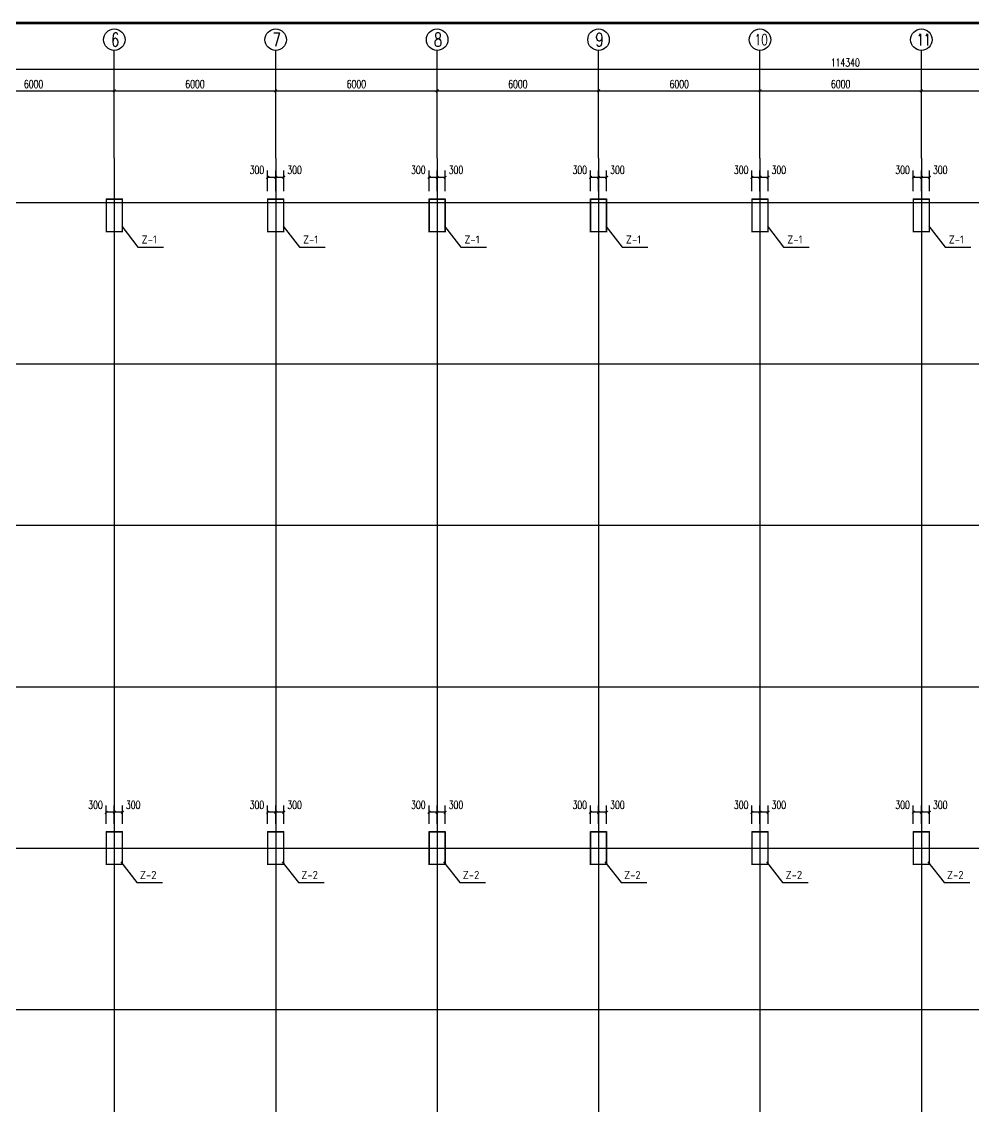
# Model space of a CAD drawing. Extents: x -73672 to 366960, y -527333 to 140666.
# Drawn here: x 214822 to 250194, y -59486 to -19168 of the extents above; entities that cross this region are included whole.
import ezdxf
from ezdxf.enums import TextEntityAlignment as Align

# ---------------------------------------------------------------- set-up
doc = ezdxf.new("R2010")
doc.units = 0
doc.header["$LTSCALE"] = 1000
doc.header["$MEASUREMENT"] = 0
for name, color, linetype in [('AXIS', 3, 'Continuous'), ('AXIS_TEXT', 7, 'Continuous'), ('COLUMN', 9, 'Continuous'), ('NUM', 3, 'Continuous'), ('PUB_TITLE', 4, 'Continuous'), ('建-尺寸', 3, 'Continuous')]:
    doc.layers.add(name, color=color, linetype=linetype)
doc.styles.add('_TCH_AXIS', font='COMPLEX', dxfattribs={"bigfont": 'GBCBIG'})
doc.styles.add('_TCH_DIM_T3', font='SIMPLEX', dxfattribs={"width": 0.705882, "bigfont": 'GBCBIG'})
doc.styles.add('A-DIM_T3', font='SIMPLEX', dxfattribs={"width": 0.705882, "bigfont": 'GBCBIG'})
doc.styles.add('COMPLEX', font='COMPLEX', dxfattribs={"bigfont": 'Tssdchn.shx'})
doc.styles.add('TSSD_Norm', font='Tssdeng.shx', dxfattribs={"bigfont": 'hztxt.shx'})
doc.dimstyles.new('_TCH_ARCH-100', dxfattribs={"dimtxt": 297.5, "dimasz": 100, "dimexe": 250, "dimexo": 300, "dimgap": 100, "dimtad": 1, "dimdec": 0, "dimzin": 0, "dimdsep": 46, "dimtxsty": '_TCH_DIM_T3', "dimblk": 'ARCHTICK', "dimcen": 0.09, "dimclrt": 7, "dimazin": 2, "dimtfac": 1, "dimtdec": 0, "dimtix": 1, "dimtmove": 2, "dimatfit": 3, "dimfxl": 0, "dimtolj": 1, "dimtzin": 0, "dimarcsym": 0})
doc.dimstyles.new('A-DIM-100', dxfattribs={"dimtxt": 297.5, "dimasz": 100, "dimexe": 250, "dimexo": 300, "dimgap": 100, "dimtad": 1, "dimdec": 0, "dimzin": 0, "dimdsep": 46, "dimtxsty": 'A-DIM_T3', "dimblk": 'ARCHTICK', "dimcen": 0.09, "dimclrt": 7, "dimazin": 2, "dimtfac": 1, "dimtdec": 0, "dimtix": 1, "dimtmove": 2, "dimatfit": 3, "dimfxl": 0, "dimtolj": 1, "dimtzin": 0, "dimarcsym": 0})

# ---------------------------------------------------------------- blocks, each defined once
blk = doc.blocks.new('_AXISO')
blk.add_circle((0, 0), 0.5)
at = {"layer": 'AXIS_TEXT', "style": 'COMPLEX'}
blk.add_attdef('A', text='', height=0.56, dxfattribs=at).set_placement((-0.25, -0.28), (0.25, -0.28), align=Align.FIT)
blk = doc.blocks.new('_ArchTick')
at = {"color": 0, "linetype": 'ByBlock', "const_width": 0.4}
blk.add_lwpolyline([(-0.5, -0.5), (0.5, 0.5)], dxfattribs=at)
blk = doc.blocks.new('*D8260')
at = {"layer": 'AXIS', "color": 0, "lineweight": -2}
for p, q in [((188264, -23937), (188264, -20687)), ((188264, -20937), (302604, -20937)), ((302604, -23937), (302604, -20687))]:
    blk.add_line(p, q, dxfattribs=at)
at = {"layer": 'Defpoints', "color": 0}
for p in [(302604, -20937), (188264, -24237), (302604, -24237)]:
    blk.add_point(p, dxfattribs=at)
at = {"layer": 'AXIS', "color": 0, "linetype": 'ByBlock', "lineweight": -2, "xscale": 100, "yscale": 100, "zscale": 100, "rotation": 180}
blk.add_blockref('_ArchTick', (188264, -20937), dxfattribs=at)
at = {"layer": 'AXIS', "color": 0, "linetype": 'ByBlock', "lineweight": -2, "xscale": 100, "yscale": 100, "zscale": 100}
blk.add_blockref('_ArchTick', (302604, -20937), dxfattribs=at)
at = {"layer": 'AXIS', "color": 7, "insert": (245434, -20688), "char_height": 297.5, "attachment_point": 5, "style": '_TCH_DIM_T3'}
blk.add_mtext('\\A1;114340', dxfattribs=at)
blk = doc.blocks.new('*D8265')
at = {"layer": 'AXIS', "color": 0, "lineweight": -2}
for p, q in [((212264, -23937), (212264, -21487)), ((212264, -21737), (218264, -21737)), ((218264, -23937), (218264, -21487))]:
    blk.add_line(p, q, dxfattribs=at)
at = {"layer": 'Defpoints', "color": 0}
for p in [(218264, -21737), (212264, -24237), (218264, -24237)]:
    blk.add_point(p, dxfattribs=at)
at = {"layer": 'AXIS', "color": 0, "linetype": 'ByBlock', "lineweight": -2, "xscale": 100, "yscale": 100, "zscale": 100, "rotation": 180}
blk.add_blockref('_ArchTick', (212264, -21737), dxfattribs=at)
at = {"layer": 'AXIS', "color": 0, "linetype": 'ByBlock', "lineweight": -2, "xscale": 100, "yscale": 100, "zscale": 100}
blk.add_blockref('_ArchTick', (218264, -21737), dxfattribs=at)
at = {"layer": 'AXIS', "color": 7, "insert": (215264, -21488), "char_height": 297.5, "attachment_point": 5, "style": '_TCH_DIM_T3'}
blk.add_mtext('\\A1;6000', dxfattribs=at)
blk = doc.blocks.new('*D8266')
at = {"layer": 'AXIS', "color": 0, "lineweight": -2}
for p, q in [((218264, -23937), (218264, -21487)), ((218264, -21737), (224264, -21737)), ((224264, -23937), (224264, -21487))]:
    blk.add_line(p, q, dxfattribs=at)
at = {"layer": 'Defpoints', "color": 0}
for p in [(224264, -21737), (218264, -24237), (224264, -24237)]:
    blk.add_point(p, dxfattribs=at)
at = {"layer": 'AXIS', "color": 0, "linetype": 'ByBlock', "lineweight": -2, "xscale": 100, "yscale": 100, "zscale": 100, "rotation": 180}
blk.add_blockref('_ArchTick', (218264, -21737), dxfattribs=at)
at = {"layer": 'AXIS', "color": 0, "linetype": 'ByBlock', "lineweight": -2, "xscale": 100, "yscale": 100, "zscale": 100}
blk.add_blockref('_ArchTick', (224264, -21737), dxfattribs=at)
at = {"layer": 'AXIS', "color": 7, "insert": (221264, -21488), "char_height": 297.5, "attachment_point": 5, "style": '_TCH_DIM_T3'}
blk.add_mtext('\\A1;6000', dxfattribs=at)
blk = doc.blocks.new('*D8267')
at = {"layer": 'AXIS', "color": 0, "lineweight": -2}
for p, q in [((224264, -23937), (224264, -21487)), ((224264, -21737), (230264, -21737)), ((230264, -23937), (230264, -21487))]:
    blk.add_line(p, q, dxfattribs=at)
at = {"layer": 'Defpoints', "color": 0}
for p in [(230264, -21737), (224264, -24237), (230264, -24237)]:
    blk.add_point(p, dxfattribs=at)
at = {"layer": 'AXIS', "color": 0, "linetype": 'ByBlock', "lineweight": -2, "xscale": 100, "yscale": 100, "zscale": 100, "rotation": 180}
blk.add_blockref('_ArchTick', (224264, -21737), dxfattribs=at)
at = {"layer": 'AXIS', "color": 0, "linetype": 'ByBlock', "lineweight": -2, "xscale": 100, "yscale": 100, "zscale": 100}
blk.add_blockref('_ArchTick', (230264, -21737), dxfattribs=at)
at = {"layer": 'AXIS', "color": 7, "insert": (227264, -21488), "char_height": 297.5, "attachment_point": 5, "style": '_TCH_DIM_T3'}
blk.add_mtext('\\A1;6000', dxfattribs=at)
blk = doc.blocks.new('*D8268')
at = {"layer": 'AXIS', "color": 0, "lineweight": -2}
for p, q in [((230264, -23937), (230264, -21487)), ((230264, -21737), (236264, -21737)), ((236264, -23937), (236264, -21487))]:
    blk.add_line(p, q, dxfattribs=at)
at = {"layer": 'Defpoints', "color": 0}
for p in [(236264, -21737), (230264, -24237), (236264, -24237)]:
    blk.add_point(p, dxfattribs=at)
at = {"layer": 'AXIS', "color": 0, "linetype": 'ByBlock', "lineweight": -2, "xscale": 100, "yscale": 100, "zscale": 100, "rotation": 180}
blk.add_blockref('_ArchTick', (230264, -21737), dxfattribs=at)
at = {"layer": 'AXIS', "color": 0, "linetype": 'ByBlock', "lineweight": -2, "xscale": 100, "yscale": 100, "zscale": 100}
blk.add_blockref('_ArchTick', (236264, -21737), dxfattribs=at)
at = {"layer": 'AXIS', "color": 7, "insert": (233264, -21488), "char_height": 297.5, "attachment_point": 5, "style": '_TCH_DIM_T3'}
blk.add_mtext('\\A1;6000', dxfattribs=at)
blk = doc.blocks.new('*D8269')
at = {"layer": 'AXIS', "color": 0, "lineweight": -2}
for p, q in [((236264, -23937), (236264, -21487)), ((236264, -21737), (242264, -21737)), ((242264, -23937), (242264, -21487))]:
    blk.add_line(p, q, dxfattribs=at)
at = {"layer": 'Defpoints', "color": 0}
for p in [(242264, -21737), (236264, -24237), (242264, -24237)]:
    blk.add_point(p, dxfattribs=at)
at = {"layer": 'AXIS', "color": 0, "linetype": 'ByBlock', "lineweight": -2, "xscale": 100, "yscale": 100, "zscale": 100, "rotation": 180}
blk.add_blockref('_ArchTick', (236264, -21737), dxfattribs=at)
at = {"layer": 'AXIS', "color": 0, "linetype": 'ByBlock', "lineweight": -2, "xscale": 100, "yscale": 100, "zscale": 100}
blk.add_blockref('_ArchTick', (242264, -21737), dxfattribs=at)
at = {"layer": 'AXIS', "color": 7, "insert": (239264, -21488), "char_height": 297.5, "attachment_point": 5, "style": '_TCH_DIM_T3'}
blk.add_mtext('\\A1;6000', dxfattribs=at)
blk = doc.blocks.new('*D8270')
at = {"layer": 'AXIS', "color": 0, "lineweight": -2}
for p, q in [((242264, -23937), (242264, -21487)), ((242264, -21737), (248264, -21737)), ((248264, -23937), (248264, -21487))]:
    blk.add_line(p, q, dxfattribs=at)
at = {"layer": 'Defpoints', "color": 0}
for p in [(248264, -21737), (242264, -24237), (248264, -24237)]:
    blk.add_point(p, dxfattribs=at)
at = {"layer": 'AXIS', "color": 0, "linetype": 'ByBlock', "lineweight": -2, "xscale": 100, "yscale": 100, "zscale": 100, "rotation": 180}
blk.add_blockref('_ArchTick', (242264, -21737), dxfattribs=at)
at = {"layer": 'AXIS', "color": 0, "linetype": 'ByBlock', "lineweight": -2, "xscale": 100, "yscale": 100, "zscale": 100}
blk.add_blockref('_ArchTick', (248264, -21737), dxfattribs=at)
at = {"layer": 'AXIS', "color": 7, "insert": (245264, -21488), "char_height": 297.5, "attachment_point": 5, "style": '_TCH_DIM_T3'}
blk.add_mtext('\\A1;6000', dxfattribs=at)
blk = doc.blocks.new('*D8271')
at = {"layer": 'AXIS', "color": 0, "lineweight": -2}
for p, q in [((248264, -23937), (248264, -21487)), ((248264, -21737), (254264, -21737)), ((254264, -23937), (254264, -21487))]:
    blk.add_line(p, q, dxfattribs=at)
at = {"layer": 'Defpoints', "color": 0}
for p in [(254264, -21737), (248264, -24237), (254264, -24237)]:
    blk.add_point(p, dxfattribs=at)
at = {"layer": 'AXIS', "color": 0, "linetype": 'ByBlock', "lineweight": -2, "xscale": 100, "yscale": 100, "zscale": 100, "rotation": 180}
blk.add_blockref('_ArchTick', (248264, -21737), dxfattribs=at)
at = {"layer": 'AXIS', "color": 0, "linetype": 'ByBlock', "lineweight": -2, "xscale": 100, "yscale": 100, "zscale": 100}
blk.add_blockref('_ArchTick', (254264, -21737), dxfattribs=at)
at = {"layer": 'AXIS', "color": 7, "insert": (251264, -21488), "char_height": 297.5, "attachment_point": 5, "style": '_TCH_DIM_T3'}
blk.add_mtext('\\A1;6000', dxfattribs=at)
blk = doc.blocks.new('*D8335')
at = {"layer": 'Defpoints', "color": 0}
for p in [(230264, -24952), (229964, -25769), (230264, -25769)]:
    blk.add_point(p, dxfattribs=at)
at = {"layer": '建-尺寸', "color": 0, "lineweight": -2}
for p, q in [((229964, -25469), (229964, -24702)), ((229964, -24952), (230264, -24952)), ((230264, -25469), (230264, -24702))]:
    blk.add_line(p, q, dxfattribs=at)
at = {"layer": '建-尺寸', "color": 0, "linetype": 'ByBlock', "lineweight": -2, "xscale": 100, "yscale": 100, "zscale": 100, "rotation": 180}
blk.add_blockref('_ArchTick', (229964, -24952), dxfattribs=at)
at = {"layer": '建-尺寸', "color": 0, "linetype": 'ByBlock', "lineweight": -2, "xscale": 100, "yscale": 100, "zscale": 100}
blk.add_blockref('_ArchTick', (230264, -24952), dxfattribs=at)
at = {"layer": '建-尺寸', "color": 7, "insert": (229564, -24677), "char_height": 297.5, "attachment_point": 5, "style": 'A-DIM_T3'}
blk.add_mtext('\\A1;300', dxfattribs=at)
blk = doc.blocks.new('*D8336')
at = {"layer": 'Defpoints', "color": 0}
for p in [(230564, -24952), (230264, -25769), (230564, -25769)]:
    blk.add_point(p, dxfattribs=at)
at = {"layer": '建-尺寸', "color": 0, "lineweight": -2}
for p, q in [((230264, -25469), (230264, -24702)), ((230264, -24952), (230564, -24952)), ((230564, -25469), (230564, -24702))]:
    blk.add_line(p, q, dxfattribs=at)
at = {"layer": '建-尺寸', "color": 0, "linetype": 'ByBlock', "lineweight": -2, "xscale": 100, "yscale": 100, "zscale": 100, "rotation": 180}
blk.add_blockref('_ArchTick', (230264, -24952), dxfattribs=at)
at = {"layer": '建-尺寸', "color": 0, "linetype": 'ByBlock', "lineweight": -2, "xscale": 100, "yscale": 100, "zscale": 100}
blk.add_blockref('_ArchTick', (230564, -24952), dxfattribs=at)
at = {"layer": '建-尺寸', "color": 7, "insert": (230964, -24677), "char_height": 297.5, "attachment_point": 5, "style": 'A-DIM_T3'}
blk.add_mtext('\\A1;300', dxfattribs=at)
blk = doc.blocks.new('*D8337')
at = {"layer": 'Defpoints', "color": 0}
for p in [(224264, -24952), (223964, -25769), (224264, -25769)]:
    blk.add_point(p, dxfattribs=at)
at = {"layer": '建-尺寸', "color": 0, "lineweight": -2}
for p, q in [((223964, -25469), (223964, -24702)), ((223964, -24952), (224264, -24952)), ((224264, -25469), (224264, -24702))]:
    blk.add_line(p, q, dxfattribs=at)
at = {"layer": '建-尺寸', "color": 0, "linetype": 'ByBlock', "lineweight": -2, "xscale": 100, "yscale": 100, "zscale": 100, "rotation": 180}
blk.add_blockref('_ArchTick', (223964, -24952), dxfattribs=at)
at = {"layer": '建-尺寸', "color": 0, "linetype": 'ByBlock', "lineweight": -2, "xscale": 100, "yscale": 100, "zscale": 100}
blk.add_blockref('_ArchTick', (224264, -24952), dxfattribs=at)
at = {"layer": '建-尺寸', "color": 7, "insert": (223564, -24677), "char_height": 297.5, "attachment_point": 5, "style": 'A-DIM_T3'}
blk.add_mtext('\\A1;300', dxfattribs=at)
blk = doc.blocks.new('*D8338')
at = {"layer": 'Defpoints', "color": 0}
for p in [(224564, -24952), (224264, -25769), (224564, -25769)]:
    blk.add_point(p, dxfattribs=at)
at = {"layer": '建-尺寸', "color": 0, "lineweight": -2}
for p, q in [((224264, -25469), (224264, -24702)), ((224264, -24952), (224564, -24952)), ((224564, -25469), (224564, -24702))]:
    blk.add_line(p, q, dxfattribs=at)
at = {"layer": '建-尺寸', "color": 0, "linetype": 'ByBlock', "lineweight": -2, "xscale": 100, "yscale": 100, "zscale": 100, "rotation": 180}
blk.add_blockref('_ArchTick', (224264, -24952), dxfattribs=at)
at = {"layer": '建-尺寸', "color": 0, "linetype": 'ByBlock', "lineweight": -2, "xscale": 100, "yscale": 100, "zscale": 100}
blk.add_blockref('_ArchTick', (224564, -24952), dxfattribs=at)
at = {"layer": '建-尺寸', "color": 7, "insert": (224964, -24677), "char_height": 297.5, "attachment_point": 5, "style": 'A-DIM_T3'}
blk.add_mtext('\\A1;300', dxfattribs=at)
blk = doc.blocks.new('*D8339')
at = {"layer": 'Defpoints', "color": 0}
for p in [(236264, -24952), (235964, -25769), (236264, -25769)]:
    blk.add_point(p, dxfattribs=at)
at = {"layer": '建-尺寸', "color": 0, "lineweight": -2}
for p, q in [((235964, -25469), (235964, -24702)), ((235964, -24952), (236264, -24952)), ((236264, -25469), (236264, -24702))]:
    blk.add_line(p, q, dxfattribs=at)
at = {"layer": '建-尺寸', "color": 0, "linetype": 'ByBlock', "lineweight": -2, "xscale": 100, "yscale": 100, "zscale": 100, "rotation": 180}
blk.add_blockref('_ArchTick', (235964, -24952), dxfattribs=at)
at = {"layer": '建-尺寸', "color": 0, "linetype": 'ByBlock', "lineweight": -2, "xscale": 100, "yscale": 100, "zscale": 100}
blk.add_blockref('_ArchTick', (236264, -24952), dxfattribs=at)
at = {"layer": '建-尺寸', "color": 7, "insert": (235564, -24677), "char_height": 297.5, "attachment_point": 5, "style": 'A-DIM_T3'}
blk.add_mtext('\\A1;300', dxfattribs=at)
blk = doc.blocks.new('*D8340')
at = {"layer": 'Defpoints', "color": 0}
for p in [(236564, -24952), (236264, -25769), (236564, -25769)]:
    blk.add_point(p, dxfattribs=at)
at = {"layer": '建-尺寸', "color": 0, "lineweight": -2}
for p, q in [((236264, -25469), (236264, -24702)), ((236264, -24952), (236564, -24952)), ((236564, -25469), (236564, -24702))]:
    blk.add_line(p, q, dxfattribs=at)
at = {"layer": '建-尺寸', "color": 0, "linetype": 'ByBlock', "lineweight": -2, "xscale": 100, "yscale": 100, "zscale": 100, "rotation": 180}
blk.add_blockref('_ArchTick', (236264, -24952), dxfattribs=at)
at = {"layer": '建-尺寸', "color": 0, "linetype": 'ByBlock', "lineweight": -2, "xscale": 100, "yscale": 100, "zscale": 100}
blk.add_blockref('_ArchTick', (236564, -24952), dxfattribs=at)
at = {"layer": '建-尺寸', "color": 7, "insert": (236964, -24677), "char_height": 297.5, "attachment_point": 5, "style": 'A-DIM_T3'}
blk.add_mtext('\\A1;300', dxfattribs=at)
blk = doc.blocks.new('*D8341')
at = {"layer": 'Defpoints', "color": 0}
for p in [(248264, -24952), (247964, -25769), (248264, -25769)]:
    blk.add_point(p, dxfattribs=at)
at = {"layer": '建-尺寸', "color": 0, "lineweight": -2}
for p, q in [((247964, -25469), (247964, -24702)), ((247964, -24952), (248264, -24952)), ((248264, -25469), (248264, -24702))]:
    blk.add_line(p, q, dxfattribs=at)
at = {"layer": '建-尺寸', "color": 0, "linetype": 'ByBlock', "lineweight": -2, "xscale": 100, "yscale": 100, "zscale": 100, "rotation": 180}
blk.add_blockref('_ArchTick', (247964, -24952), dxfattribs=at)
at = {"layer": '建-尺寸', "color": 0, "linetype": 'ByBlock', "lineweight": -2, "xscale": 100, "yscale": 100, "zscale": 100}
blk.add_blockref('_ArchTick', (248264, -24952), dxfattribs=at)
at = {"layer": '建-尺寸', "color": 7, "insert": (247564, -24677), "char_height": 297.5, "attachment_point": 5, "style": 'A-DIM_T3'}
blk.add_mtext('\\A1;300', dxfattribs=at)
blk = doc.blocks.new('*D8342')
at = {"layer": 'Defpoints', "color": 0}
for p in [(248564, -24952), (248264, -25769), (248564, -25769)]:
    blk.add_point(p, dxfattribs=at)
at = {"layer": '建-尺寸', "color": 0, "lineweight": -2}
for p, q in [((248264, -25469), (248264, -24702)), ((248264, -24952), (248564, -24952)), ((248564, -25469), (248564, -24702))]:
    blk.add_line(p, q, dxfattribs=at)
at = {"layer": '建-尺寸', "color": 0, "linetype": 'ByBlock', "lineweight": -2, "xscale": 100, "yscale": 100, "zscale": 100, "rotation": 180}
blk.add_blockref('_ArchTick', (248264, -24952), dxfattribs=at)
at = {"layer": '建-尺寸', "color": 0, "linetype": 'ByBlock', "lineweight": -2, "xscale": 100, "yscale": 100, "zscale": 100}
blk.add_blockref('_ArchTick', (248564, -24952), dxfattribs=at)
at = {"layer": '建-尺寸', "color": 7, "insert": (248964, -24677), "char_height": 297.5, "attachment_point": 5, "style": 'A-DIM_T3'}
blk.add_mtext('\\A1;300', dxfattribs=at)
blk = doc.blocks.new('*D8343')
at = {"layer": 'Defpoints', "color": 0}
for p in [(242264, -24952), (241964, -25769), (242264, -25769)]:
    blk.add_point(p, dxfattribs=at)
at = {"layer": '建-尺寸', "color": 0, "lineweight": -2}
for p, q in [((241964, -25469), (241964, -24702)), ((241964, -24952), (242264, -24952)), ((242264, -25469), (242264, -24702))]:
    blk.add_line(p, q, dxfattribs=at)
at = {"layer": '建-尺寸', "color": 0, "linetype": 'ByBlock', "lineweight": -2, "xscale": 100, "yscale": 100, "zscale": 100, "rotation": 180}
blk.add_blockref('_ArchTick', (241964, -24952), dxfattribs=at)
at = {"layer": '建-尺寸', "color": 0, "linetype": 'ByBlock', "lineweight": -2, "xscale": 100, "yscale": 100, "zscale": 100}
blk.add_blockref('_ArchTick', (242264, -24952), dxfattribs=at)
at = {"layer": '建-尺寸', "color": 7, "insert": (241564, -24677), "char_height": 297.5, "attachment_point": 5, "style": 'A-DIM_T3'}
blk.add_mtext('\\A1;300', dxfattribs=at)
blk = doc.blocks.new('*D8344')
at = {"layer": 'Defpoints', "color": 0}
for p in [(242564, -24952), (242264, -25769), (242564, -25769)]:
    blk.add_point(p, dxfattribs=at)
at = {"layer": '建-尺寸', "color": 0, "lineweight": -2}
for p, q in [((242264, -25469), (242264, -24702)), ((242264, -24952), (242564, -24952)), ((242564, -25469), (242564, -24702))]:
    blk.add_line(p, q, dxfattribs=at)
at = {"layer": '建-尺寸', "color": 0, "linetype": 'ByBlock', "lineweight": -2, "xscale": 100, "yscale": 100, "zscale": 100, "rotation": 180}
blk.add_blockref('_ArchTick', (242264, -24952), dxfattribs=at)
at = {"layer": '建-尺寸', "color": 0, "linetype": 'ByBlock', "lineweight": -2, "xscale": 100, "yscale": 100, "zscale": 100}
blk.add_blockref('_ArchTick', (242564, -24952), dxfattribs=at)
at = {"layer": '建-尺寸', "color": 7, "insert": (242964, -24677), "char_height": 297.5, "attachment_point": 5, "style": 'A-DIM_T3'}
blk.add_mtext('\\A1;300', dxfattribs=at)
blk = doc.blocks.new('*D8461')
at = {"layer": 'Defpoints', "color": 0}
for p in [(230264, -48556), (230264, -49289), (230564, -49289)]:
    blk.add_point(p, dxfattribs=at)
at = {"layer": '建-尺寸', "color": 0, "lineweight": -2}
for p, q in [((230264, -48989), (230264, -48306)), ((230564, -48989), (230564, -48306)), ((230564, -48556), (230264, -48556))]:
    blk.add_line(p, q, dxfattribs=at)
at = {"layer": '建-尺寸', "color": 0, "linetype": 'ByBlock', "lineweight": -2, "xscale": 100, "yscale": 100, "zscale": 100, "rotation": 180}
blk.add_blockref('_ArchTick', (230264, -48556), dxfattribs=at)
at = {"layer": '建-尺寸', "color": 0, "linetype": 'ByBlock', "lineweight": -2, "xscale": 100, "yscale": 100, "zscale": 100}
blk.add_blockref('_ArchTick', (230564, -48556), dxfattribs=at)
at = {"layer": '建-尺寸', "color": 7, "insert": (230964, -48281), "char_height": 297.5, "attachment_point": 5, "style": 'A-DIM_T3'}
blk.add_mtext('\\A1;300', dxfattribs=at)
blk = doc.blocks.new('*D8462')
at = {"layer": 'Defpoints', "color": 0}
for p in [(229964, -48556), (229964, -49289), (230264, -49289)]:
    blk.add_point(p, dxfattribs=at)
at = {"layer": '建-尺寸', "color": 0, "lineweight": -2}
for p, q in [((229964, -48989), (229964, -48306)), ((230264, -48989), (230264, -48306)), ((230264, -48556), (229964, -48556))]:
    blk.add_line(p, q, dxfattribs=at)
at = {"layer": '建-尺寸', "color": 0, "linetype": 'ByBlock', "lineweight": -2, "xscale": 100, "yscale": 100, "zscale": 100, "rotation": 180}
blk.add_blockref('_ArchTick', (229964, -48556), dxfattribs=at)
at = {"layer": '建-尺寸', "color": 0, "linetype": 'ByBlock', "lineweight": -2, "xscale": 100, "yscale": 100, "zscale": 100}
blk.add_blockref('_ArchTick', (230264, -48556), dxfattribs=at)
at = {"layer": '建-尺寸', "color": 7, "insert": (229564, -48281), "char_height": 297.5, "attachment_point": 5, "style": 'A-DIM_T3'}
blk.add_mtext('\\A1;300', dxfattribs=at)
blk = doc.blocks.new('*D8463')
at = {"layer": 'Defpoints', "color": 0}
for p in [(224264, -48556), (224264, -49289), (224564, -49289)]:
    blk.add_point(p, dxfattribs=at)
at = {"layer": '建-尺寸', "color": 0, "lineweight": -2}
for p, q in [((224264, -48989), (224264, -48306)), ((224564, -48989), (224564, -48306)), ((224564, -48556), (224264, -48556))]:
    blk.add_line(p, q, dxfattribs=at)
at = {"layer": '建-尺寸', "color": 0, "linetype": 'ByBlock', "lineweight": -2, "xscale": 100, "yscale": 100, "zscale": 100, "rotation": 180}
blk.add_blockref('_ArchTick', (224264, -48556), dxfattribs=at)
at = {"layer": '建-尺寸', "color": 0, "linetype": 'ByBlock', "lineweight": -2, "xscale": 100, "yscale": 100, "zscale": 100}
blk.add_blockref('_ArchTick', (224564, -48556), dxfattribs=at)
at = {"layer": '建-尺寸', "color": 7, "insert": (224964, -48281), "char_height": 297.5, "attachment_point": 5, "style": 'A-DIM_T3'}
blk.add_mtext('\\A1;300', dxfattribs=at)
blk = doc.blocks.new('*D8464')
at = {"layer": 'Defpoints', "color": 0}
for p in [(223964, -48556), (223964, -49289), (224264, -49289)]:
    blk.add_point(p, dxfattribs=at)
at = {"layer": '建-尺寸', "color": 0, "lineweight": -2}
for p, q in [((223964, -48989), (223964, -48306)), ((224264, -48989), (224264, -48306)), ((224264, -48556), (223964, -48556))]:
    blk.add_line(p, q, dxfattribs=at)
at = {"layer": '建-尺寸', "color": 0, "linetype": 'ByBlock', "lineweight": -2, "xscale": 100, "yscale": 100, "zscale": 100, "rotation": 180}
blk.add_blockref('_ArchTick', (223964, -48556), dxfattribs=at)
at = {"layer": '建-尺寸', "color": 0, "linetype": 'ByBlock', "lineweight": -2, "xscale": 100, "yscale": 100, "zscale": 100}
blk.add_blockref('_ArchTick', (224264, -48556), dxfattribs=at)
at = {"layer": '建-尺寸', "color": 7, "insert": (223564, -48281), "char_height": 297.5, "attachment_point": 5, "style": 'A-DIM_T3'}
blk.add_mtext('\\A1;300', dxfattribs=at)
blk = doc.blocks.new('*D8465')
at = {"layer": 'Defpoints', "color": 0}
for p in [(218264, -48556), (218264, -49289), (218564, -49289)]:
    blk.add_point(p, dxfattribs=at)
at = {"layer": '建-尺寸', "color": 0, "lineweight": -2}
for p, q in [((218264, -48989), (218264, -48306)), ((218564, -48989), (218564, -48306)), ((218564, -48556), (218264, -48556))]:
    blk.add_line(p, q, dxfattribs=at)
at = {"layer": '建-尺寸', "color": 0, "linetype": 'ByBlock', "lineweight": -2, "xscale": 100, "yscale": 100, "zscale": 100, "rotation": 180}
blk.add_blockref('_ArchTick', (218264, -48556), dxfattribs=at)
at = {"layer": '建-尺寸', "color": 0, "linetype": 'ByBlock', "lineweight": -2, "xscale": 100, "yscale": 100, "zscale": 100}
blk.add_blockref('_ArchTick', (218564, -48556), dxfattribs=at)
at = {"layer": '建-尺寸', "color": 7, "insert": (218964, -48281), "char_height": 297.5, "attachment_point": 5, "style": 'A-DIM_T3'}
blk.add_mtext('\\A1;300', dxfattribs=at)
blk = doc.blocks.new('*D8466')
at = {"layer": 'Defpoints', "color": 0}
for p in [(217964, -48556), (217964, -49289), (218264, -49289)]:
    blk.add_point(p, dxfattribs=at)
at = {"layer": '建-尺寸', "color": 0, "lineweight": -2}
for p, q in [((217964, -48989), (217964, -48306)), ((218264, -48989), (218264, -48306)), ((218264, -48556), (217964, -48556))]:
    blk.add_line(p, q, dxfattribs=at)
at = {"layer": '建-尺寸', "color": 0, "linetype": 'ByBlock', "lineweight": -2, "xscale": 100, "yscale": 100, "zscale": 100, "rotation": 180}
blk.add_blockref('_ArchTick', (217964, -48556), dxfattribs=at)
at = {"layer": '建-尺寸', "color": 0, "linetype": 'ByBlock', "lineweight": -2, "xscale": 100, "yscale": 100, "zscale": 100}
blk.add_blockref('_ArchTick', (218264, -48556), dxfattribs=at)
at = {"layer": '建-尺寸', "color": 7, "insert": (217564, -48281), "char_height": 297.5, "attachment_point": 5, "style": 'A-DIM_T3'}
blk.add_mtext('\\A1;300', dxfattribs=at)
blk = doc.blocks.new('*D8473')
at = {"layer": 'Defpoints', "color": 0}
for p in [(242264, -48556), (242264, -49289), (242564, -49289)]:
    blk.add_point(p, dxfattribs=at)
at = {"layer": '建-尺寸', "color": 0, "lineweight": -2}
for p, q in [((242264, -48989), (242264, -48306)), ((242564, -48989), (242564, -48306)), ((242564, -48556), (242264, -48556))]:
    blk.add_line(p, q, dxfattribs=at)
at = {"layer": '建-尺寸', "color": 0, "linetype": 'ByBlock', "lineweight": -2, "xscale": 100, "yscale": 100, "zscale": 100, "rotation": 180}
blk.add_blockref('_ArchTick', (242264, -48556), dxfattribs=at)
at = {"layer": '建-尺寸', "color": 0, "linetype": 'ByBlock', "lineweight": -2, "xscale": 100, "yscale": 100, "zscale": 100}
blk.add_blockref('_ArchTick', (242564, -48556), dxfattribs=at)
at = {"layer": '建-尺寸', "color": 7, "insert": (242964, -48281), "char_height": 297.5, "attachment_point": 5, "style": 'A-DIM_T3'}
blk.add_mtext('\\A1;300', dxfattribs=at)
blk = doc.blocks.new('*D8474')
at = {"layer": 'Defpoints', "color": 0}
for p in [(241964, -48556), (241964, -49289), (242264, -49289)]:
    blk.add_point(p, dxfattribs=at)
at = {"layer": '建-尺寸', "color": 0, "lineweight": -2}
for p, q in [((241964, -48989), (241964, -48306)), ((242264, -48989), (242264, -48306)), ((242264, -48556), (241964, -48556))]:
    blk.add_line(p, q, dxfattribs=at)
at = {"layer": '建-尺寸', "color": 0, "linetype": 'ByBlock', "lineweight": -2, "xscale": 100, "yscale": 100, "zscale": 100, "rotation": 180}
blk.add_blockref('_ArchTick', (241964, -48556), dxfattribs=at)
at = {"layer": '建-尺寸', "color": 0, "linetype": 'ByBlock', "lineweight": -2, "xscale": 100, "yscale": 100, "zscale": 100}
blk.add_blockref('_ArchTick', (242264, -48556), dxfattribs=at)
at = {"layer": '建-尺寸', "color": 7, "insert": (241564, -48281), "char_height": 297.5, "attachment_point": 5, "style": 'A-DIM_T3'}
blk.add_mtext('\\A1;300', dxfattribs=at)
blk = doc.blocks.new('*D8475')
at = {"layer": 'Defpoints', "color": 0}
for p in [(236264, -48556), (236264, -49289), (236564, -49289)]:
    blk.add_point(p, dxfattribs=at)
at = {"layer": '建-尺寸', "color": 0, "lineweight": -2}
for p, q in [((236264, -48989), (236264, -48306)), ((236564, -48989), (236564, -48306)), ((236564, -48556), (236264, -48556))]:
    blk.add_line(p, q, dxfattribs=at)
at = {"layer": '建-尺寸', "color": 0, "linetype": 'ByBlock', "lineweight": -2, "xscale": 100, "yscale": 100, "zscale": 100, "rotation": 180}
blk.add_blockref('_ArchTick', (236264, -48556), dxfattribs=at)
at = {"layer": '建-尺寸', "color": 0, "linetype": 'ByBlock', "lineweight": -2, "xscale": 100, "yscale": 100, "zscale": 100}
blk.add_blockref('_ArchTick', (236564, -48556), dxfattribs=at)
at = {"layer": '建-尺寸', "color": 7, "insert": (236964, -48281), "char_height": 297.5, "attachment_point": 5, "style": 'A-DIM_T3'}
blk.add_mtext('\\A1;300', dxfattribs=at)
blk = doc.blocks.new('*D8476')
at = {"layer": 'Defpoints', "color": 0}
for p in [(235964, -48556), (235964, -49289), (236264, -49289)]:
    blk.add_point(p, dxfattribs=at)
at = {"layer": '建-尺寸', "color": 0, "lineweight": -2}
for p, q in [((235964, -48989), (235964, -48306)), ((236264, -48989), (236264, -48306)), ((236264, -48556), (235964, -48556))]:
    blk.add_line(p, q, dxfattribs=at)
at = {"layer": '建-尺寸', "color": 0, "linetype": 'ByBlock', "lineweight": -2, "xscale": 100, "yscale": 100, "zscale": 100, "rotation": 180}
blk.add_blockref('_ArchTick', (235964, -48556), dxfattribs=at)
at = {"layer": '建-尺寸', "color": 0, "linetype": 'ByBlock', "lineweight": -2, "xscale": 100, "yscale": 100, "zscale": 100}
blk.add_blockref('_ArchTick', (236264, -48556), dxfattribs=at)
at = {"layer": '建-尺寸', "color": 7, "insert": (235564, -48281), "char_height": 297.5, "attachment_point": 5, "style": 'A-DIM_T3'}
blk.add_mtext('\\A1;300', dxfattribs=at)
blk = doc.blocks.new('*D8477')
at = {"layer": 'Defpoints', "color": 0}
for p in [(248264, -48556), (248264, -49289), (248564, -49289)]:
    blk.add_point(p, dxfattribs=at)
at = {"layer": '建-尺寸', "color": 0, "lineweight": -2}
for p, q in [((248264, -48989), (248264, -48306)), ((248564, -48989), (248564, -48306)), ((248564, -48556), (248264, -48556))]:
    blk.add_line(p, q, dxfattribs=at)
at = {"layer": '建-尺寸', "color": 0, "linetype": 'ByBlock', "lineweight": -2, "xscale": 100, "yscale": 100, "zscale": 100, "rotation": 180}
blk.add_blockref('_ArchTick', (248264, -48556), dxfattribs=at)
at = {"layer": '建-尺寸', "color": 0, "linetype": 'ByBlock', "lineweight": -2, "xscale": 100, "yscale": 100, "zscale": 100}
blk.add_blockref('_ArchTick', (248564, -48556), dxfattribs=at)
at = {"layer": '建-尺寸', "color": 7, "insert": (248964, -48281), "char_height": 297.5, "attachment_point": 5, "style": 'A-DIM_T3'}
blk.add_mtext('\\A1;300', dxfattribs=at)
blk = doc.blocks.new('*D8478')
at = {"layer": 'Defpoints', "color": 0}
for p in [(247964, -48556), (247964, -49289), (248264, -49289)]:
    blk.add_point(p, dxfattribs=at)
at = {"layer": '建-尺寸', "color": 0, "lineweight": -2}
for p, q in [((247964, -48989), (247964, -48306)), ((248264, -48989), (248264, -48306)), ((248264, -48556), (247964, -48556))]:
    blk.add_line(p, q, dxfattribs=at)
at = {"layer": '建-尺寸', "color": 0, "linetype": 'ByBlock', "lineweight": -2, "xscale": 100, "yscale": 100, "zscale": 100, "rotation": 180}
blk.add_blockref('_ArchTick', (247964, -48556), dxfattribs=at)
at = {"layer": '建-尺寸', "color": 0, "linetype": 'ByBlock', "lineweight": -2, "xscale": 100, "yscale": 100, "zscale": 100}
blk.add_blockref('_ArchTick', (248264, -48556), dxfattribs=at)
at = {"layer": '建-尺寸', "color": 7, "insert": (247564, -48281), "char_height": 297.5, "attachment_point": 5, "style": 'A-DIM_T3'}
blk.add_mtext('\\A1;300', dxfattribs=at)

msp = doc.modelspace()

# ---------------------------------------------------------------- linework, layer by layer
at = {"color": 1}
for p, q in [((218264.15, -24236.64), (218264.15, -84710.49)), ((224264.15, -24236.64), (224264.15, -84710.49)), ((230264.15, -24236.64), (230264.15, -84710.49)), ((236264.15, -24236.64), (236264.15, -84710.49)), ((242264.15, -24236.64), (242264.15, -84710.49)), ((248264.15, -24236.64), (248264.15, -84710.49)), ((185878.49, -25888.84), (304648.09, -25888.84)), ((185878.49, -31888.84), (304648.09, -31888.84)), ((185878.49, -37888.84), (304648.09, -37888.84)), ((185878.49, -43888.84), (304648.09, -43888.84)), ((185878.49, -49888.84), (304648.09, -49888.84)), ((185878.49, -55888.84), (304648.09, -55888.84))]:
    msp.add_line(p, q, dxfattribs=at)
at = {"color": 0}
for p, q in [((218540.33, -26769.46), (219144.06, -27547.6)), ((224540.33, -26769.46), (225144.06, -27547.6)), ((230540.33, -26769.46), (231144.06, -27547.6)), ((236540.33, -26769.46), (237144.06, -27547.6)), ((242540.33, -26769.46), (243144.06, -27547.6)), ((248540.33, -26769.46), (249144.06, -27547.6)), ((219144.06, -27547.6), (220096.61, -27547.6)), ((225144.06, -27547.6), (226096.61, -27547.6)), ((231144.06, -27547.6), (232096.61, -27547.6)), ((237144.06, -27547.6), (238096.61, -27547.6)), ((243144.06, -27547.6), (244096.61, -27547.6)), ((249144.06, -27547.6), (250096.61, -27547.6)), ((218503.36, -50393.25), (219107.09, -51171.38)), ((224503.36, -50393.25), (225107.09, -51171.38)), ((230503.36, -50393.25), (231107.09, -51171.38)), ((236503.36, -50393.25), (237107.09, -51171.38)), ((242503.36, -50393.25), (243107.09, -51171.38)), ((248503.36, -50393.25), (249107.09, -51171.38)), ((219107.09, -51171.38), (220059.63, -51171.38)), ((225107.09, -51171.38), (226059.63, -51171.38)), ((231107.09, -51171.38), (232059.63, -51171.38)), ((237107.09, -51171.38), (238059.63, -51171.38)), ((243107.09, -51171.38), (244059.63, -51171.38)), ((249107.09, -51171.38), (250059.63, -51171.38))]:
    msp.add_line(p, q, dxfattribs=at)
at = {"color": 0, "const_width": 50}
for points in [[(217964.15, -25768.84), (217964.15, -26968.84), (218564.15, -26968.84), (218564.15, -25768.84), (217964.15, -25768.84)], [(223964.15, -25768.84), (223964.15, -26968.84), (224564.15, -26968.84), (224564.15, -25768.84), (223964.15, -25768.84)], [(229964.15, -25768.84), (229964.15, -26968.84), (230564.15, -26968.84), (230564.15, -25768.84), (229964.15, -25768.84)], [(235964.15, -25768.84), (235964.15, -26968.84), (236564.15, -26968.84), (236564.15, -25768.84), (235964.15, -25768.84)], [(241964.15, -25768.84), (241964.15, -26968.84), (242564.15, -26968.84), (242564.15, -25768.84), (241964.15, -25768.84)], [(247964.15, -25768.84), (247964.15, -26968.84), (248564.15, -26968.84), (248564.15, -25768.84), (247964.15, -25768.84)], [(217964.15, -49288.84), (217964.15, -50488.84), (218564.15, -50488.84), (218564.15, -49288.84), (217964.15, -49288.84)], [(223964.15, -49288.84), (223964.15, -50488.84), (224564.15, -50488.84), (224564.15, -49288.84), (223964.15, -49288.84)], [(229964.15, -49288.84), (229964.15, -50488.84), (230564.15, -50488.84), (230564.15, -49288.84), (229964.15, -49288.84)], [(235964.15, -49288.84), (235964.15, -50488.84), (236564.15, -50488.84), (236564.15, -49288.84), (235964.15, -49288.84)], [(241964.15, -49288.84), (241964.15, -50488.84), (242564.15, -50488.84), (242564.15, -49288.84), (241964.15, -49288.84)], [(247964.15, -49288.84), (247964.15, -50488.84), (248564.15, -50488.84), (248564.15, -49288.84), (247964.15, -49288.84)]]:
    msp.add_lwpolyline(points, dxfattribs=at)
at = {"layer": 'AXIS'}
for p, q in [((218264.15, -24236.64), (218264.15, -20236.64)), ((224264.15, -24236.64), (224264.15, -20236.64)), ((230264.15, -24236.64), (230264.15, -20236.64)), ((236264.15, -24236.64), (236264.15, -20236.64)), ((242264.15, -24236.64), (242264.15, -20236.64)), ((248264.15, -24236.64), (248264.15, -20236.64))]:
    msp.add_line(p, q, dxfattribs=at)
at = {"layer": 'COLUMN'}
for points in [[(217964.15, -26968.84), (218564.15, -26968.84), (218564.15, -25768.84), (217964.15, -25768.84)], [(223964.15, -26968.84), (224564.15, -26968.84), (224564.15, -25768.84), (223964.15, -25768.84)], [(229964.15, -26968.84), (230564.15, -26968.84), (230564.15, -25768.84), (229964.15, -25768.84)], [(235964.15, -26968.84), (236564.15, -26968.84), (236564.15, -25768.84), (235964.15, -25768.84)], [(241964.15, -26968.84), (242564.15, -26968.84), (242564.15, -25768.84), (241964.15, -25768.84)], [(247964.15, -26968.84), (248564.15, -26968.84), (248564.15, -25768.84), (247964.15, -25768.84)], [(218564.15, -49288.84), (217964.15, -49288.84), (217964.15, -50488.84), (218564.15, -50488.84)], [(224564.15, -49288.84), (223964.15, -49288.84), (223964.15, -50488.84), (224564.15, -50488.84)], [(230564.15, -49288.84), (229964.15, -49288.84), (229964.15, -50488.84), (230564.15, -50488.84)], [(236564.15, -49288.84), (235964.15, -49288.84), (235964.15, -50488.84), (236564.15, -50488.84)], [(242564.15, -49288.84), (241964.15, -49288.84), (241964.15, -50488.84), (242564.15, -50488.84)], [(248564.15, -49288.84), (247964.15, -49288.84), (247964.15, -50488.84), (248564.15, -50488.84)]]:
    msp.add_lwpolyline(points, close=True, dxfattribs=at)
at = {"layer": 'PUB_TITLE', "const_width": 100}
msp.add_lwpolyline([(180178.75, -101317.87), (325378.75, -101317.87), (325378.75, -19217.87), (180178.75, -19217.87)], close=True, dxfattribs=at)

# ---------------------------------------------------------------- block references
at = {"layer": 'AXIS'}
ref = msp.add_blockref('_AXISO', (218264.15, -19836.64), dxfattribs=dict(at, xscale=800, yscale=800, zscale=800))
ref.add_attrib('A', '6', (218144.93, -20089.99), dxfattribs={"color": 7, "height": 506.7, "style": '_TCH_AXIS', "width": 0.705882})
ref = msp.add_blockref('_AXISO', (224264.15, -19836.64), dxfattribs=dict(at, xscale=800, yscale=800, zscale=800))
ref.add_attrib('A', '7', (224144.93, -20089.99), dxfattribs={"color": 7, "height": 506.7, "style": '_TCH_AXIS', "width": 0.705882})
ref = msp.add_blockref('_AXISO', (230264.15, -19836.64), dxfattribs=dict(at, xscale=800, yscale=800, zscale=800))
ref.add_attrib('A', '8', (230144.93, -20089.99), dxfattribs={"color": 7, "height": 506.7, "style": '_TCH_AXIS', "width": 0.705882})
ref = msp.add_blockref('_AXISO', (236264.15, -19836.64), dxfattribs=dict(at, xscale=800, yscale=800, zscale=800))
ref.add_attrib('A', '9', (236144.93, -20089.99), dxfattribs={"color": 7, "height": 506.7, "style": '_TCH_AXIS', "width": 0.705882})
ref = msp.add_blockref('_AXISO', (242264.15, -19836.64), dxfattribs=dict(at, xscale=800, yscale=800, zscale=800))
ref.add_attrib('A', '10', (242068.7, -20037.14), dxfattribs={"color": 7, "height": 401.002, "style": '_TCH_AXIS', "width": 0.705882})
ref = msp.add_blockref('_AXISO', (248264.15, -19836.64), dxfattribs=dict(at, xscale=800, yscale=800, zscale=800))
ref.add_attrib('A', '11', (248088.34, -20054.57), dxfattribs={"color": 7, "height": 435.854, "style": '_TCH_AXIS', "width": 0.705882})

# ---------------------------------------------------------------- texts
at = {"layer": 'NUM', "style": 'TSSD_Norm'}
for s, p in [('Z-1', (219560.24, -27414.68)), ('Z-1', (225560.24, -27414.68)), ('Z-1', (231560.24, -27414.68)), ('Z-1', (237560.24, -27414.68)), ('Z-1', (243560.24, -27414.68)), ('Z-1', (249560.24, -27414.68)), ('Z-2', (219523.27, -51038.46)), ('Z-2', (225523.27, -51038.46)), ('Z-2', (231523.27, -51038.46)), ('Z-2', (237523.27, -51038.46)), ('Z-2', (243523.27, -51038.46)), ('Z-2', (249523.27, -51038.46))]:
    msp.add_text(s, height=300, dxfattribs=at).set_placement(p, align=Align.CENTER)

# ---------------------------------------------------------------- dimensions: what is measured, and where the dimension line sits
at = {"layer": 'AXIS'}
for p1, p2, distance, picture, middle in [((188264.15, -24236.64), (302604.15, -24236.64), 3300, '*D8260', (245434.15, -20687.89)), ((212264.15, -24236.64), (218264.15, -24236.64), 2500, '*D8265', (215264.15, -21487.89)), ((218264.15, -24236.64), (224264.15, -24236.64), 2500, '*D8266', (221264.15, -21487.89)), ((224264.15, -24236.64), (230264.15, -24236.64), 2500, '*D8267', (227264.15, -21487.89)), ((230264.15, -24236.64), (236264.15, -24236.64), 2500, '*D8268', (233264.15, -21487.89)), ((236264.15, -24236.64), (242264.15, -24236.64), 2500, '*D8269', (239264.15, -21487.89)), ((242264.15, -24236.64), (248264.15, -24236.64), 2500, '*D8270', (245264.15, -21487.89)), ((248264.15, -24236.64), (254264.15, -24236.64), 2500, '*D8271', (251264.15, -21487.89))]:
    dim = msp.add_aligned_dim(p1=p1, p2=p2, distance=distance, dimstyle='_TCH_ARCH-100', dxfattribs=at)
    dim.commit()
    dim.dimension.update_dxf_attribs({"geometry": picture, "text_midpoint": middle})
at = {"layer": '建-尺寸', "color": 0}
for base, p1, p2, angle, picture, middle in [((224264.15, -24951.57), (223964.15, -25768.84), (224264.15, -25768.84), 0, '*D8337', (223564.15, -24676.57)), ((224564.15, -24951.57), (224264.15, -25768.84), (224564.15, -25768.84), 0, '*D8338', (224964.15, -24676.57)), ((230264.15, -24951.57), (229964.15, -25768.84), (230264.15, -25768.84), 0, '*D8335', (229564.15, -24676.57)), ((230564.15, -24951.57), (230264.15, -25768.84), (230564.15, -25768.84), 0, '*D8336', (230964.15, -24676.57)), ((236264.15, -24951.57), (235964.15, -25768.84), (236264.15, -25768.84), 0, '*D8339', (235564.15, -24676.57)), ((236564.15, -24951.57), (236264.15, -25768.84), (236564.15, -25768.84), 0, '*D8340', (236964.15, -24676.57)), ((242264.15, -24951.57), (241964.15, -25768.84), (242264.15, -25768.84), 0, '*D8343', (241564.15, -24676.57)), ((242564.15, -24951.57), (242264.15, -25768.84), (242564.15, -25768.84), 0, '*D8344', (242964.15, -24676.57)), ((248264.15, -24951.57), (247964.15, -25768.84), (248264.15, -25768.84), 0, '*D8341', (247564.15, -24676.57)), ((248564.15, -24951.57), (248264.15, -25768.84), (248564.15, -25768.84), 0, '*D8342', (248964.15, -24676.57)), ((217964.15, -48556.45), (218264.15, -49288.84), (217964.15, -49288.84), 180, '*D8466', (217564.15, -48281.45)), ((218264.15, -48556.45), (218564.15, -49288.84), (218264.15, -49288.84), 180, '*D8465', (218964.15, -48281.45)), ((223964.15, -48556.45), (224264.15, -49288.84), (223964.15, -49288.84), 180, '*D8464', (223564.15, -48281.45)), ((224264.15, -48556.45), (224564.15, -49288.84), (224264.15, -49288.84), 180, '*D8463', (224964.15, -48281.45)), ((229964.15, -48556.45), (230264.15, -49288.84), (229964.15, -49288.84), 180, '*D8462', (229564.15, -48281.45)), ((230264.15, -48556.45), (230564.15, -49288.84), (230264.15, -49288.84), 180, '*D8461', (230964.15, -48281.45)), ((235964.15, -48556.45), (236264.15, -49288.84), (235964.15, -49288.84), 180, '*D8476', (235564.15, -48281.45)), ((236264.15, -48556.45), (236564.15, -49288.84), (236264.15, -49288.84), 180, '*D8475', (236964.15, -48281.45)), ((241964.15, -48556.45), (242264.15, -49288.84), (241964.15, -49288.84), 180, '*D8474', (241564.15, -48281.45)), ((242264.15, -48556.45), (242564.15, -49288.84), (242264.15, -49288.84), 180, '*D8473', (242964.15, -48281.45)), ((247964.15, -48556.45), (248264.15, -49288.84), (247964.15, -49288.84), 180, '*D8478', (247564.15, -48281.45)), ((248264.15, -48556.45), (248564.15, -49288.84), (248264.15, -49288.84), 180, '*D8477', (248964.15, -48281.45))]:
    dim = msp.add_linear_dim(base=base, p1=p1, p2=p2, angle=angle, dimstyle='A-DIM-100', dxfattribs=at)
    dim.commit()
    dim.dimension.update_dxf_attribs({"geometry": picture, "text_midpoint": middle, "dimtype": 161})

doc.saveas('drawing.dxf')
